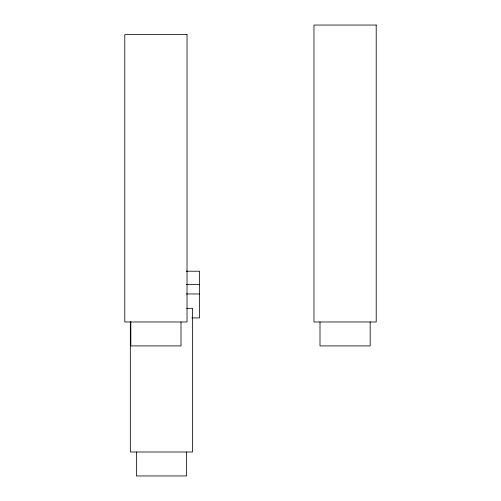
<?xml version="1.0" encoding="UTF-8"?>
<svg xmlns="http://www.w3.org/2000/svg" width="501" height="501" viewBox="0 0 501 501"><rect width="100%" height="100%" fill="white"/><g stroke="black" fill="none" stroke-linecap="round" stroke-linejoin="round"><path stroke-width="0.75" d="M186.291 271.21L199.567 271.21L199.567 317.91L191.758 317.91M199.605 284.386L186.297 284.386M199.605 293.962L186.297 293.962M186.641 308.328L192.572 308.328L192.572 452.002L130.329 452.002L130.329 321.604M370.17 321.98L370.17 345.922L320.001 345.922L320.001 321.98M186.535 452.002L186.535 475.95L136.366 475.95L136.366 452.002M180.999 321.98L180.999 345.922L130.83 345.922L130.83 321.98M376.207 25.05L313.964 25.05L313.964 321.98L376.207 321.98L376.207 25.05M187.036 34.632L124.793 34.632L124.793 321.98L187.036 321.98L187.036 34.632"/></g></svg>
